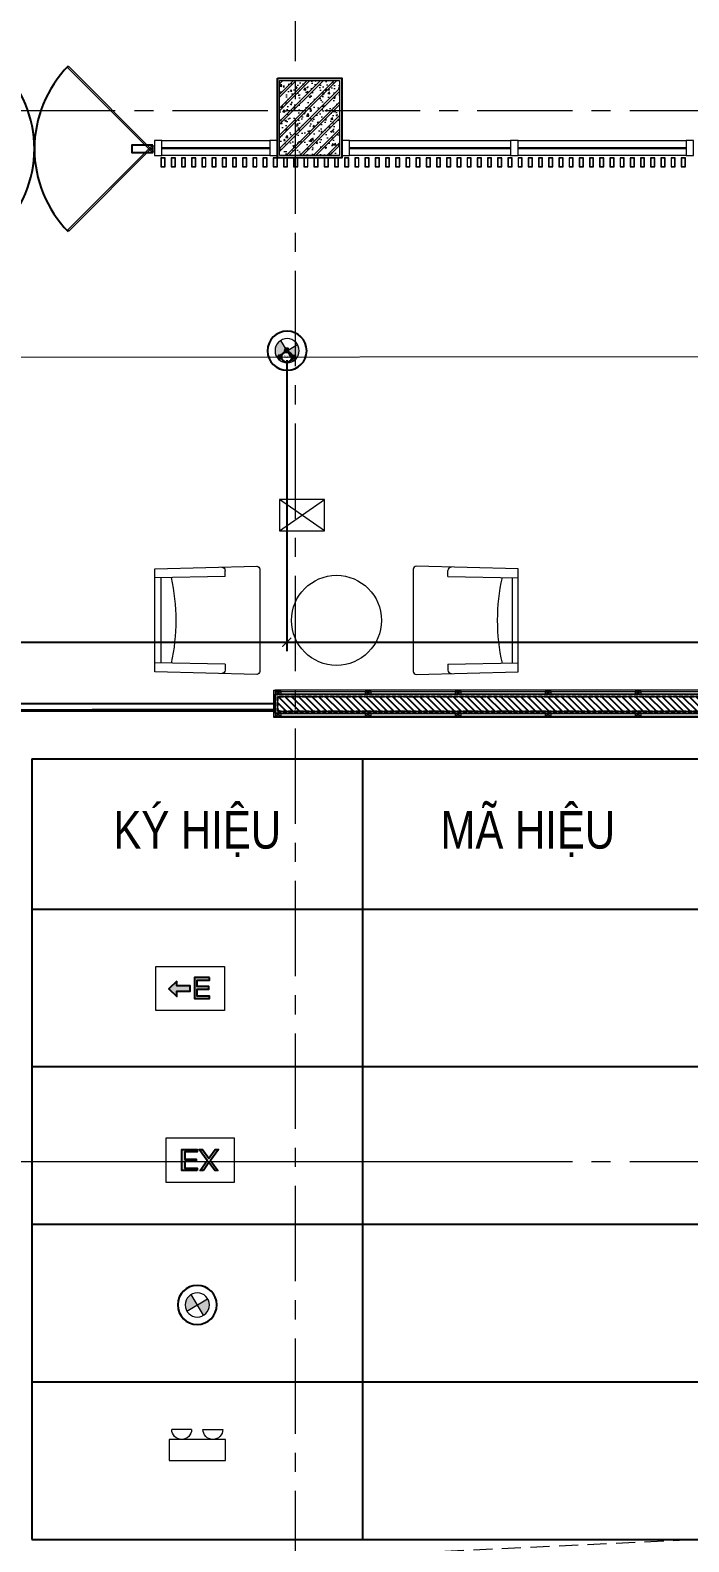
# Model space of a CAD drawing. Header units: millimetres. Extents: x -343543 to 400519, y -115663 to 104219.
# Drawn here: x -166901 to -162511, y -49534 to -39465 of the extents above; entities that cross this region are included whole.
import ezdxf
from ezdxf.xclip import XClip

# ---------------------------------------------------------------- set-up
doc = ezdxf.new("R2010")
doc.units = ezdxf.units.MM
doc.header["$XCLIPFRAME"] = 0
for name, pattern in [('XREF MAT BANG TUONG XAY$0$01.Xref _MB T2-Mai$0$$0$HIDDEN', [9.525, 6.35, -3.175]), ('XREF MAT BANG TUONG XAY$0$01.Xref _MB T2-Mai$0$HIDDEN', [9.525, 6.35, -3.175]), ('XREF MAT BANG TUONG XAY$0$CENTER', [50.8, 31.75, -6.35, 6.35, -6.35]), ('XREF MAT BANG TUONG XAY$0$HIDDEN', [0.375, 0.25, -0.125])]:
    doc.linetypes.add(name, pattern=pattern)
doc.layers.get('0').update_dxf_attribs({"color": 231, "lineweight": 0})
doc.layers.get('DefPoints').update_dxf_attribs({"color": 191})
for name, color, linetype, lineweight in [('1-INNO-E-Emergency', 1, 'EME', 5), ('A-PATT', 252, 'Continuous', 9), ('A-SYMBOLS', 10, 'Continuous', 13), ('E-Emergency', 1, 'EME', 5), ('E-EX', 3, 'Continuous', 25), ('kata_dim', 231, 'Continuous', 0), ('SME-E-COND-LTG', 51, 'Continuous', 18), ('TEXT DIEN', 3, 'Continuous', 18), ('XREF MAT BANG TUONG XAY$0$$0$A-FINE', 8, 'Continuous', 25), ('XREF MAT BANG TUONG XAY$0$01.Xref _MB T1$0$A-WALL-INT', 8, 'Continuous', 9), ('XREF MAT BANG TUONG XAY$0$01.Xref _MB T2-Mai$0$$0$A-DOOR', 8, 'Continuous', 9), ('XREF MAT BANG TUONG XAY$0$01.Xref _MB T2-Mai$0$$0$A-HIDD', 8, 'XREF MAT BANG TUONG XAY$0$01.Xref _MB T2-Mai$0$$0$HIDDEN', 9), ('XREF MAT BANG TUONG XAY$0$01.Xref _MB T2-Mai$0$A-HIDD', 8, 'XREF MAT BANG TUONG XAY$0$01.Xref _MB T2-Mai$0$HIDDEN', 9), ('XREF MAT BANG TUONG XAY$0$A-GRID', 8, 'XREF MAT BANG TUONG XAY$0$CENTER', 15), ('XREF MAT BANG TUONG XAY$0$A-WALL-INT', 8, 'Continuous', 9), ('XREF MAT BANG TUONG XAY$0$xref_IKIGAI_Cot$0$A-FNSH', 8, 'Continuous', 9), ('XREF MAT BANG TUONG XAY$0$xref_IKIGAI_Cot$0$A-PATT', 8, 'Continuous', 5)]:
    doc.layers.add(name, color=color, linetype=linetype, lineweight=lineweight)
for name, color, linetype in [('A-TEXT', 255, 'Continuous'), ('XREF MAT BANG TUONG XAY$0$A-FNSH', 8, 'Continuous'), ('XREF MAT BANG TUONG XAY$0$A-FURN', 8, 'Continuous'), ('XREF MAT BANG TUONG XAY$0$A-HIDD', 8, 'XREF MAT BANG TUONG XAY$0$HIDDEN'), ('XREF MAT BANG TUONG XAY$0$A-PATT', 8, 'Continuous'), ('ống ghen', 6, 'Continuous')]:
    doc.layers.add(name, color=color, linetype=linetype)
doc.styles.add('ROMANS1', font='vntimeh.shx', dxfattribs={"width": 0.8, "bigfont": 'bigfont.shx'})
doc.styles.add('ROMANSssss', font='vntimeh.shx', dxfattribs={"width": 0.7})
doc.styles.add('SM-DIMTEXT', font='SME.shx', dxfattribs={"width": 0.7})
doc.styles.add('VTK_Arial', font='arial.ttf', dxfattribs={"width": 0.8})
doc.linetypes.add('EME', pattern='A,2463.214661,-165.6529,["E",ROMANSssss,S=300,R=360,X=0,Y=-153.361507],-321.423057,2528.257516', length=5478.548134)
doc.dimstyles.new('SDIM-100', dxfattribs={"dimscale": 100, "dimtxt": 2, "dimasz": 0.6, "dimexe": 0.6, "dimexo": 0.2, "dimgap": 0.5, "dimtad": 1, "dimdec": 0, "dimzin": 12, "dimtxsty": 'SM-DIMTEXT', "dimblk": 'ARCHTICK', "dimblk1": 'ARCHTICK', "dimblk2": 'ARCHTICK', "dimcen": 0.12, "dimdle": 0.6, "dimclrd": 7, "dimclre": 8, "dimadec": 0, "dimazin": 3, "dimtfac": 2, "dimtix": 1, "dimtmove": 1, "dimatfit": 3, "dimfxl": 1, "dimtzin": 0, "dimarcsym": 1})

# ---------------------------------------------------------------- blocks, each defined once
blk = doc.blocks.new('XREF MAT BANG TUONG XAY$0$xref_IKIGAI_Cot')
at = {"layer": 'XREF MAT BANG TUONG XAY$0$xref_IKIGAI_Cot$0$A-PATT'}
h = blk.add_hatch(dxfattribs=at)
h.set_pattern_fill('BT-01', color=8, scale=15, pattern_type=2)
h.set_pattern_definition([(50, (180, 280), (107.58903, -9.41282), [11.25, -123.75]), (355, (180, 280), (-20.8127, 112.82882), [9, -99]), (100.4514, (188.97, 279.22), (86.7764, 103.41593), [9.56103, -105.17132]), (46.1842, (180, 310), (160.08616, -24.82785), [16.875, -185.625]), (96.6356, (193.34, 307.93), (140.1994, 146.1177), [14.34154, -157.75695]), (351.1842, (180, 310), (140.1993, 146.1178), [13.5, -148.5]), (21, (195, 302.5), (89.53606, -60.39283), [11.25, -123.75]), (326, (195, 302.5), (36.4973, 108.7725), [9, -99]), (71.4514, (202.46, 297.47), (126.0334, 48.37957), [9.56103, -105.17132]), (37.5, (180, 280), (1.823978, 49.934078), [0, -97.8, 0, -100.5, 0, -99.375]), (7.5, (180, 280), (39.46043, 59.16176), [0, -57.3, 0, -95.55, 0, -37.875]), (327.5, (146.55, 280), (80.073365, -3.38323), [0, -37.5, 0, -117, 0, -155.25]), (317.5, (131.55, 280), (87.47793, 15.01575), [0, -48.75, 0, -77.7, 0, -110.25]), (45, (180, 280), (-45.07806, 45.07806), []), (45, (180, 298.375), (-45.07806, 45.07806), [])])
h.paths.add_polyline_path([(16095, -39800), (16495, -39800), (16495, -40300), (16095, -40300)])
at = {"layer": 'XREF MAT BANG TUONG XAY$0$A-GRID', "color": 8, "ltscale": 20}
for points in [[(16200, -53895), (16200, -27358.3)], [(-2907.5, -40000), (42750, -40000)], [(-2907.5, -44000), (42750, -44000)], [(-2907.5, -47000), (42750, -47000)]]:
    blk.add_lwpolyline(points, dxfattribs=at)
at = {"layer": 'XREF MAT BANG TUONG XAY$0$xref_IKIGAI_Cot$0$A-FNSH', "color": 8}
for p, q in [((16095, -42800), (16395, -42590)), ((16395, -42800), (16095, -42590))]:
    blk.add_line(p, q, dxfattribs=at)
for points in [[(16095, -39800), (16495, -39800), (16495, -40300), (16095, -40300)], [(16095, -42800), (16395, -42800), (16395, -42590), (16095, -42590)]]:
    blk.add_lwpolyline(points, close=True, dxfattribs=at)
blk = doc.blocks.new('XREF MAT BANG TUONG XAY$0$NDFGNBV')
at = {"layer": 'XREF MAT BANG TUONG XAY$0$01.Xref _MB T1$0$A-WALL-INT', "color": 8}
blk.add_lwpolyline([(-20, -10), (20, -10), (20, 10), (-20, 10)], close=True, dxfattribs=at)
for points in [[(-20, 10), (20, -10)], [(20, 10), (-20, -10)]]:
    blk.add_lwpolyline(points, dxfattribs=at)
blk = doc.blocks.new('XREF MAT BANG TUONG XAY$0$nnnbvnfg')
at = {"layer": 'XREF MAT BANG TUONG XAY$0$01.Xref _MB T1$0$A-WALL-INT', "color": 8}
for points in [[(-14, -30), (14, -30), (14, 30), (-14, 30)], [(-12, -28), (12, -28), (12, 28), (-12, 28)]]:
    blk.add_lwpolyline(points, close=True, dxfattribs=at)
blk = doc.blocks.new('XREF MAT BANG TUONG XAY$0$nnrgnbnnrg')
at = {"layer": 'XREF MAT BANG TUONG XAY$0$01.Xref _MB T2-Mai$0$$0$A-DOOR', "color": 8}
for points in [[(-781, -163), (-215, 403), (-208, 396), (-774, -170)], [(809, -163), (243, 403), (236, 396), (802, -170)], [(-5636, -190), (-5586, -190), (-5586, -90), (-5636, -90)], [(-5586, -90), (-4436, -90), (-4436, -190), (-5586, -190)], [(-4436, -190), (-4386, -190), (-4386, -90), (-4436, -90)], [(-4386, -90), (-3236, -90), (-3236, -190), (-4386, -190)], [(-3236, -190), (-3186, -190), (-3186, -90), (-3236, -90)], [(-3186, -90), (-2036, -90), (-2036, -190), (-3186, -190)], [(-2036, -190), (-1986, -190), (-1986, -90), (-2036, -90)], [(-1986, -90), (-836, -90), (-836, -190), (-1986, -190)], [(-836, -190), (-786, -190), (-786, -90), (-836, -90)], [(814, -190), (864, -190), (864, -90), (814, -90)], [(864, -90), (1584, -90), (1584, -190), (864, -190)], [(1584, -190), (1634, -190), (1634, -90), (1584, -90)], [(-5586, -135), (-4436, -135), (-4436, -145), (-5586, -145)], [(-4386, -135), (-3236, -135), (-3236, -145), (-4386, -145)], [(-3186, -135), (-2036, -135), (-2036, -145), (-3186, -145)], [(-1986, -135), (-836, -135), (-836, -145), (-1986, -145)], [(-781, -127), (-215, -693), (-208, -686), (-774, -120)], [(809, -127), (243, -693), (236, -686), (802, -120)], [(864, -135), (1584, -135), (1584, -145), (864, -145)]]:
    blk.add_lwpolyline(points, close=True, dxfattribs=at)
at = {"layer": 'XREF MAT BANG TUONG XAY$0$A-FURN', "color": 8}
for points in [[(-776, -120), (-635, -120), (-635, -170), (-776, -170)], [(804, -120), (664, -120), (664, -170), (804, -170)]]:
    blk.add_lwpolyline(points, close=True, dxfattribs=at)
blk.add_circle((-756, -145), 10, dxfattribs=at)
for centre, start, end in [((-786, -150), 0.3581, 44.092), ((814, -150), 135.908, 179.6419), ((-786, -140), 315.908, 359.6419), ((814, -140), 180.3581, 224.092)]:
    blk.add_arc(centre, 800, start, end, dxfattribs=at)
blk = doc.blocks.new('*U261')
at = {"layer": 'XREF MAT BANG TUONG XAY$0$A-PATT'}
h = blk.add_hatch(dxfattribs=at)
h.set_pattern_fill('ANSI31', color=8, scale=10)
h.set_pattern_definition([(45, (43286.782, -11178.564), (-22.45064, 22.45064), [])])
h.paths.add_polyline_path([(-39, 48), (7801, 48), (7801, -48), (-39, -48)])
at = {"layer": 'XREF MAT BANG TUONG XAY$0$A-WALL-INT', "color": 8}
blk.add_lwpolyline([(-39, 48), (7801, 48), (7801, -48), (-39, -48)], close=True, dxfattribs=at)
blk = doc.blocks.new('XREF MAT BANG NOI THAT$0$YLD.Studio-05-90')
at = {"color": 8}
for p, q in [((-293, 231), (-284, 700)), ((-285, 659), (285, 659)), ((292, 231), (284, 700)), ((-293, 231), (-333, 231)), ((292, 231), (332, 231))]:
    blk.add_line(p, q, dxfattribs=at)
blk.add_lwpolyline([(-340, 0), (340, 0, 0.420818), (360, 20), (344, 700), (-344, 700), (-360, 20, 0.420818)], format="xyb", close=True, dxfattribs=at)
for centre, radius, start, end in [((0, 1880), 1320, 257.4725, 282.5152), ((-332, 253), 22.1, 178.8252, 267.0109), ((331, 253), 22.1, 272.9891, 1.1748)]:
    blk.add_arc(centre, radius, start, end, dxfattribs=at)
blk = doc.blocks.new('XREF MAT BANG NOI THAT')
at = {"color": 8}
blk.add_circle((16474, -43396), 300, dxfattribs=at)
at = {"color": 8, "xscale": -1.000000000000001, "rotation": 90}
blk.add_blockref('XREF MAT BANG NOI THAT$0$YLD.Studio-05-90', (15963, -43396), dxfattribs=at)
at = {"color": 8, "rotation": 270}
blk.add_blockref('XREF MAT BANG NOI THAT$0$YLD.Studio-05-90', (16986, -43396), dxfattribs=at)
blk = doc.blocks.new('01.Xref _MB T1')
at = {"layer": 'XREF MAT BANG TUONG XAY$0$$0$A-FINE', "color": 8, "elevation": 0}
blk.add_lwpolyline([(16055.98893, -43990.36564), (9994.98882, -44000.00001), (9994.98844, -42880.00008), (8894.99041, -42880.00008), (8894.98882, -43685.00003)], dxfattribs=at)
at = {"layer": 'XREF MAT BANG TUONG XAY$0$01.Xref _MB T1$0$A-WALL-INT', "color": 8}
for points in [[(16055.9994, -44044.00001), (16055.9994, -43861.00001), (16064.9994, -43861.00001), (16064.9994, -44044.00001)], [(16064.9994, -43870.00001), (23934.99202, -43870.00001), (23934.99202, -43861.00001), (16064.9994, -43861.00001)], [(16064.9994, -44035.00001), (23934.99202, -44035.00001), (23934.99202, -44044.00001), (16064.9994, -44044.00001)]]:
    blk.add_lwpolyline(points, close=True, dxfattribs=at)
at = {"layer": 'XREF MAT BANG TUONG XAY$0$01.Xref _MB T2-Mai$0$$0$A-DOOR', "color": 8}
for points in [[(16509.99078, -40300.00001), (16559.99078, -40300.00001), (16559.99078, -40200.00001), (16509.99078, -40200.00001)], [(16559.99078, -40200.00001), (17634.99078, -40200.00001), (17634.99078, -40300.00001), (16559.99078, -40300.00001)], [(16559.99078, -40245.00001), (17634.99078, -40245.00001), (17634.99078, -40255.00001), (16559.99078, -40255.00001)], [(17634.99078, -40300.00001), (17684.99078, -40300.00001), (17684.99078, -40200.00001), (17634.99078, -40200.00001)], [(17684.99078, -40200.00001), (18804.99078, -40200.00001), (18804.99078, -40300.00001), (17684.99078, -40300.00001)], [(17684.99078, -40245.00001), (18804.99078, -40245.00001), (18804.99078, -40255.00001), (17684.99078, -40255.00001)], [(18804.99078, -40300.00001), (18854.99078, -40300.00001), (18854.99078, -40200.00001), (18804.99078, -40200.00001)]]:
    blk.add_lwpolyline(points, close=True, dxfattribs=at)
at = {"layer": 'XREF MAT BANG TUONG XAY$0$01.Xref _MB T2-Mai$0$$0$A-HIDD', "color": 8, "ltscale": 20}
blk.add_lwpolyline([(8633.32078, -49999.99995), (28100.18118, -49083.66006), (31366.67167, -46045.00084)], dxfattribs=at)
at = {"layer": 'XREF MAT BANG TUONG XAY$0$01.Xref _MB T2-Mai$0$A-HIDD', "color": 8, "ltscale": 500}
blk.add_lwpolyline([(0.00011, -47000.00005), (39999.99073, -47000.00005), (39999.99073, -30600.00246), (0.00011, -30600.00246)], close=True, dxfattribs=at)
at = {"layer": 'XREF MAT BANG TUONG XAY$0$A-FNSH', "color": 8}
blk.add_lwpolyline([(16079.99078, -39785.00001), (16509.99078, -39785.00001), (16509.99078, -40315.00001), (16079.99078, -40315.00001)], close=True, dxfattribs=at)
at = {"layer": 'XREF MAT BANG TUONG XAY$0$A-FURN', "color": 8}
blk.add_lwpolyline([(16064.9994, -44015.00001), (23934.99202, -44015.00001), (23934.99202, -43890.00001), (16064.9994, -43890.00001)], close=True, dxfattribs=at)
at = {"layer": 'XREF MAT BANG TUONG XAY$0$A-FURN', "color": 8, "elevation": 0}
blk.add_lwpolyline([(16064.9994, -44000.00055), (9994.99073, -44000.00055), (9994.99073, -43950.00055), (16055.9994, -43950.00055), (16055.9994, -44000.00055)], dxfattribs=at)
at = {"layer": 'XREF MAT BANG TUONG XAY$0$A-HIDD', "color": 8, "ltscale": 100}
blk.add_lwpolyline([(16079.9994, -44000.00001), (23919.99202, -44000.00001), (23919.99202, -43905.00001), (16079.9994, -43905.00001)], close=True, dxfattribs=at)
at = {"color": 8}
ref = blk.add_blockref('XREF MAT BANG TUONG XAY$0$xref_IKIGAI_Cot', (-0.00927, -0.00001), dxfattribs=at)
XClip(ref).set_block_clipping_path([(-5181.1494167775, -58156.1251844964), (44638.3275875031, -24933.2650512661)])
at = {"layer": 'XREF MAT BANG TUONG XAY$0$A-FURN', "color": 8}
for name, p in [('XREF MAT BANG TUONG XAY$0$nnrgnbnnrg', (14445.81833, -40110.00001)), ('XREF MAT BANG TUONG XAY$0$nnnbvnfg', (15317.99078, -40345.00001)), ('XREF MAT BANG TUONG XAY$0$nnnbvnfg', (15385.99078, -40345.00001)), ('XREF MAT BANG TUONG XAY$0$nnnbvnfg', (15453.99078, -40345.00001)), ('XREF MAT BANG TUONG XAY$0$nnnbvnfg', (15521.99078, -40345.00001)), ('XREF MAT BANG TUONG XAY$0$nnnbvnfg', (15589.99078, -40345.00001)), ('XREF MAT BANG TUONG XAY$0$nnnbvnfg', (15657.99078, -40345.00001)), ('XREF MAT BANG TUONG XAY$0$nnnbvnfg', (15725.99078, -40345.00001)), ('XREF MAT BANG TUONG XAY$0$nnnbvnfg', (15793.99078, -40345.00001)), ('XREF MAT BANG TUONG XAY$0$nnnbvnfg', (15861.99078, -40345.00001)), ('XREF MAT BANG TUONG XAY$0$nnnbvnfg', (15929.99078, -40345.00001)), ('XREF MAT BANG TUONG XAY$0$nnnbvnfg', (15997.99078, -40345.00001)), ('XREF MAT BANG TUONG XAY$0$nnnbvnfg', (16065.99078, -40345.00001)), ('XREF MAT BANG TUONG XAY$0$nnnbvnfg', (16133.99078, -40345.00001)), ('XREF MAT BANG TUONG XAY$0$nnnbvnfg', (16201.99078, -40345.00001)), ('XREF MAT BANG TUONG XAY$0$nnnbvnfg', (16269.99078, -40345.00001)), ('XREF MAT BANG TUONG XAY$0$nnnbvnfg', (16337.99078, -40345.00001)), ('XREF MAT BANG TUONG XAY$0$nnnbvnfg', (16405.99078, -40345.00001)), ('XREF MAT BANG TUONG XAY$0$nnnbvnfg', (16473.99078, -40345.00001)), ('XREF MAT BANG TUONG XAY$0$nnnbvnfg', (16541.99078, -40345.00001)), ('XREF MAT BANG TUONG XAY$0$nnnbvnfg', (16609.99078, -40345.00001)), ('XREF MAT BANG TUONG XAY$0$nnnbvnfg', (16677.99078, -40345.00001)), ('XREF MAT BANG TUONG XAY$0$nnnbvnfg', (16745.99078, -40345.00001)), ('XREF MAT BANG TUONG XAY$0$nnnbvnfg', (16813.99078, -40345.00001)), ('XREF MAT BANG TUONG XAY$0$nnnbvnfg', (16881.99078, -40345.00001)), ('XREF MAT BANG TUONG XAY$0$nnnbvnfg', (16949.99078, -40345.00001)), ('XREF MAT BANG TUONG XAY$0$nnnbvnfg', (17017.99078, -40345.00001)), ('XREF MAT BANG TUONG XAY$0$nnnbvnfg', (17085.99078, -40345.00001)), ('XREF MAT BANG TUONG XAY$0$nnnbvnfg', (17153.99078, -40345.00001)), ('XREF MAT BANG TUONG XAY$0$nnnbvnfg', (17221.99078, -40345.00001)), ('XREF MAT BANG TUONG XAY$0$nnnbvnfg', (17289.99078, -40345.00001)), ('XREF MAT BANG TUONG XAY$0$nnnbvnfg', (17357.99078, -40345.00001)), ('XREF MAT BANG TUONG XAY$0$nnnbvnfg', (17425.99078, -40345.00001)), ('XREF MAT BANG TUONG XAY$0$nnnbvnfg', (17493.99078, -40345.00001)), ('XREF MAT BANG TUONG XAY$0$nnnbvnfg', (17561.99078, -40345.00001)), ('XREF MAT BANG TUONG XAY$0$nnnbvnfg', (17629.99078, -40345.00001)), ('XREF MAT BANG TUONG XAY$0$nnnbvnfg', (17697.99078, -40345.00001)), ('XREF MAT BANG TUONG XAY$0$nnnbvnfg', (17765.99078, -40345.00001)), ('XREF MAT BANG TUONG XAY$0$nnnbvnfg', (17765.99078, -40345.00001)), ('XREF MAT BANG TUONG XAY$0$nnnbvnfg', (17833.99078, -40345.00001)), ('XREF MAT BANG TUONG XAY$0$nnnbvnfg', (17901.99078, -40345.00001)), ('XREF MAT BANG TUONG XAY$0$nnnbvnfg', (17969.99078, -40345.00001)), ('XREF MAT BANG TUONG XAY$0$nnnbvnfg', (18037.99078, -40345.00001)), ('XREF MAT BANG TUONG XAY$0$nnnbvnfg', (18105.99078, -40345.00001)), ('XREF MAT BANG TUONG XAY$0$nnnbvnfg', (18173.99078, -40345.00001)), ('XREF MAT BANG TUONG XAY$0$nnnbvnfg', (18241.99078, -40345.00001)), ('XREF MAT BANG TUONG XAY$0$nnnbvnfg', (18309.99078, -40345.00001)), ('XREF MAT BANG TUONG XAY$0$nnnbvnfg', (18377.99078, -40345.00001)), ('XREF MAT BANG TUONG XAY$0$nnnbvnfg', (18445.99078, -40345.00001)), ('XREF MAT BANG TUONG XAY$0$nnnbvnfg', (18513.99078, -40345.00001)), ('XREF MAT BANG TUONG XAY$0$nnnbvnfg', (18581.99078, -40345.00001)), ('XREF MAT BANG TUONG XAY$0$nnnbvnfg', (18649.99078, -40345.00001)), ('XREF MAT BANG TUONG XAY$0$nnnbvnfg', (18717.99078, -40345.00001)), ('XREF MAT BANG TUONG XAY$0$nnnbvnfg', (18785.99078, -40345.00001)), ('XREF MAT BANG TUONG XAY$0$NDFGNBV', (16084.9994, -43880.00001)), ('XREF MAT BANG TUONG XAY$0$NDFGNBV', (16684.9994, -43880.00001)), ('XREF MAT BANG TUONG XAY$0$NDFGNBV', (17284.9994, -43880.00001)), ('XREF MAT BANG TUONG XAY$0$NDFGNBV', (17884.9994, -43880.00001)), ('XREF MAT BANG TUONG XAY$0$NDFGNBV', (18484.9994, -43880.00001)), ('XREF MAT BANG TUONG XAY$0$NDFGNBV', (16084.9994, -44025.00001)), ('XREF MAT BANG TUONG XAY$0$NDFGNBV', (16684.9994, -44025.00001)), ('XREF MAT BANG TUONG XAY$0$NDFGNBV', (17284.9994, -44025.00001)), ('XREF MAT BANG TUONG XAY$0$NDFGNBV', (17884.9994, -44025.00001)), ('XREF MAT BANG TUONG XAY$0$NDFGNBV', (18484.9994, -44025.00001))]:
    blk.add_blockref(name, p, dxfattribs=at)
at = {"layer": 'XREF MAT BANG TUONG XAY$0$A-FURN', "color": 8, "xscale": -1}
blk.add_blockref('*U261', (23881.29371, -43952.50001), dxfattribs=at)
at = {"layer": 'A-PATT', "color": 8}
blk.add_blockref('XREF MAT BANG NOI THAT', (0, 0), dxfattribs=at)
blk = doc.blocks.new('den mat ech')
at = {"layer": 'E-Emergency'}
for p, q in [((-75, 416), (-341, 416)), ((75, 416), (341, 416))]:
    blk.add_line(p, q, dxfattribs=at)
at = {"layer": 'E-Emergency', "flags": 128}
blk.add_lwpolyline([(-375, 283), (375, 283), (375, 0), (-375, 0)], close=True, dxfattribs=at)
at = {"layer": 'E-Emergency'}
for centre in [(-208, 416), (208, 416)]:
    blk.add_arc(centre, 133, 180, 0, dxfattribs=at)
blk = doc.blocks.new('Den downligh su co')
at = {"layer": '1-INNO-E-Emergency'}
h = blk.add_hatch(color=1, dxfattribs=at)
h.dxf.hatch_style = 1
h.paths.add_polyline_path([(-51.3, 51.3), (0, 0), (51.3, 51.3, 0.414214)])
h.paths.add_polyline_path([(0, 0), (-51.3, -51.3, 0.414214), (51.3, -51.3)])
at = {"layer": '1-INNO-E-Emergency', "color": 1}
for points in [[(-51.3, 51.3), (51.3, -51.3)], [(-51.3, -51.3), (51.3, 51.3)]]:
    blk.add_lwpolyline(points, dxfattribs=at)
blk.add_circle((0, 0), 72.5, dxfattribs=at)
at = {"layer": 'DefPoints', "ltscale": 5}
blk.add_circle((0, 0), 117.2, dxfattribs=at)
blk = doc.blocks.new('ĐÈN EXIT CHỈ HƯỚNG')
at = {"lineweight": 9}
h = blk.add_hatch(color=256, dxfattribs=at)
h.paths.add_polyline_path([(-17.9, -64.8), (78.3, -64.8), (78.3, -49.1), (-0.3, -49.1), (-0.3, -8.2), (73.3, -8.2), (73.3, 7.3), (-0.3, 7.3), (-0.3, 52.7), (78.3, 52.7), (78.3, 68.3), (-17.9, 68.3)])
h.paths.add_polyline_path([(-130.5, -43.1), (-130.6, -12.8), (-44.6, -12.8), (-44.6, 21.7), (-130.6, 21.7), (-130.6, 55.2), (-179.6, 6.1)])
blk.add_line((-44.6, 21.7), (-44.6, -12.8))
at = {"lineweight": 15, "flags": 128}
blk.add_lwpolyline([(173.2, -135.6), (173.2, 144.4), (-262.4, 144.4), (-262.4, -135.6)], close=True, dxfattribs=at)
at = {"flags": 128}
for points in [[(-130.6, -43), (-179.6, 6.1), (-130.6, 55.2), (-130.6, 21.7), (-44.6, 21.7), (-44.6, -12.8), (-130.6, -12.8)], [(78.3, -64.8), (-17.9, -64.8), (-17.9, 68.3), (78.3, 68.3), (78.3, 52.7), (-0.3, 52.7), (-0.3, 7.3), (73.3, 7.3), (73.3, -8.2), (-0.3, -8.2), (-0.3, -49.1), (78.3, -49.1)]]:
    blk.add_lwpolyline(points, close=True, dxfattribs=at)
blk = doc.blocks.new('KH VIDIFI NHA XE_dwg_KH VIDIFI NHA XE_dwg_INNO_E_ĐÈN_EXIT THOÁT HIỂM1 - ELC_EmergencyExit-1904534-MẶT BẰNG ĐÈN EXIT_ SỰ CỐ TẦNG HẦM-2156726-DANH MỤC KÝ HIỆU SỬ DỤNG TRONG BẢN VẼ-2855094-KÍ HIỆU BẢN VẼ')
h = blk.add_hatch(color=256)
h.paths.add_polyline_path([(-75.1, 122.5), (-0.9, 122.5), (-0.9, 110.4), (-61.5, 110.4), (-61.5, 78.8), (-4.8, 78.8), (-4.8, 66.9), (-61.6, 66.9), (-61.6, 31.8), (-0.9, 31.8), (-0.9, 19.8), (-75.1, 19.8)], flags=0)
h.paths.add_polyline_path([(30.4, 122.5), (57.3, 84.1), (86.1, 122.3), (100.8, 122.3), (65.1, 73.9), (103.8, 19.8), (87, 19.8), (56.8, 63), (25.9, 19.8), (9.6, 19.8), (49.3, 73.4), (14.3, 122.5)], flags=0)
at = {"lineweight": 15, "flags": 128}
blk.add_lwpolyline([(181.7, 180.1), (181.7, -35.9), (-154.3, -35.9), (-154.3, 180.1)], close=True, dxfattribs=at)
at = {"flags": 128}
for points in [[(-0.9, 122.5), (-75.1, 122.5), (-75.1, 19.8), (-0.9, 19.8), (-0.9, 31.8), (-61.6, 31.8), (-61.6, 66.9), (-4.8, 66.9), (-4.8, 78.8), (-61.5, 78.8), (-61.5, 110.4), (-0.9, 110.4)], [(30.4, 122.5), (14.3, 122.5), (49.3, 73.4), (9.6, 19.8), (25.9, 19.8), (56.8, 63), (87, 19.8), (103.8, 19.8), (65.1, 73.9), (100.8, 122.3), (86.1, 122.3), (57.3, 84.1)]]:
    blk.add_lwpolyline(points, close=True, dxfattribs=at)
blk = doc.blocks.new('c3-20')
at = {"layer": 'ống ghen', "ltscale": 30}
for points in [[(5338960, -3869072), (5338965, -3869054)], [(5338989, -3869072), (5338985, -3869054)], [(5338943, -3869089), (5338925, -3869094)], [(5338943, -3869119), (5338925, -3869114)], [(5339006, -3869089), (5339025, -3869094)], [(5339006, -3869119), (5339025, -3869114)]]:
    blk.add_lwpolyline(points, dxfattribs=at)
for points in [[(5338985, -3869071), (5338985, -3869048), (5338965, -3869048), (5338965, -3869071)], [(5338975, -3869069), (5338975, -3869057), (5338974, -3869057), (5338974, -3869069)], [(5338941, -3869094), (5338919, -3869094), (5338919, -3869114), (5338941, -3869114)], [(5338940, -3869103), (5338928, -3869103), (5338928, -3869105), (5338940, -3869105)], [(5339008, -3869094), (5339031, -3869094), (5339031, -3869114), (5339008, -3869114)], [(5339010, -3869103), (5339022, -3869103), (5339022, -3869105), (5339010, -3869105)]]:
    blk.add_lwpolyline(points, close=True, dxfattribs=at)
blk.add_circle((5338975, -3869104), 35, dxfattribs=at)
at = {"layer": 'TEXT DIEN', "ltscale": 30, "style": 'ROMANS1'}
blk.add_text('D20', height=15, dxfattribs=at).set_placement((5338955, -3869111))
blk = doc.blocks.new('_ArchTick')
at = {"color": 0, "linetype": 'ByBlock', "const_width": 0.15}
blk.add_lwpolyline([(-0.5, -0.5), (0.5, 0.5)], dxfattribs=at)
blk = doc.blocks.new('*D366')
at = {"layer": 'DefPoints', "color": 0, "linetype": 'Continuous', "ltscale": 1000, "transparency": 16777216}
for p in [(-169688, -41321), (-165191, -41642), (-165191, -43542)]:
    blk.add_point(p, dxfattribs=at)
at = {"layer": 'kata_dim', "color": 8, "linetype": 'Continuous', "lineweight": -2, "ltscale": 1000, "transparency": 16777216}
for p, q in [((-169688, -41341), (-169688, -43602)), ((-165191, -41662), (-165191, -43602))]:
    blk.add_line(p, q, dxfattribs=at)
at = {"layer": 'kata_dim', "color": 7, "linetype": 'Continuous', "lineweight": -2, "ltscale": 1000, "transparency": 16777216}
blk.add_line((-169748, -43542), (-165131, -43542), dxfattribs=at)
at = {"layer": 'kata_dim', "color": 7, "linetype": 'Continuous', "lineweight": -2, "ltscale": 1000, "transparency": 16777216, "xscale": 60, "yscale": 60, "zscale": 60, "rotation": 180}
blk.add_blockref('_ArchTick', (-169688, -43542), dxfattribs=at)
at = {"layer": 'kata_dim', "color": 7, "linetype": 'Continuous', "lineweight": -2, "ltscale": 1000, "transparency": 16777216, "xscale": 60, "yscale": 60, "zscale": 60}
blk.add_blockref('_ArchTick', (-165191, -43542), dxfattribs=at)
at = {"layer": 'kata_dim', "color": 0, "linetype": 'Continuous', "ltscale": 1000, "transparency": 16777216, "insert": (-167439, -43392), "char_height": 200, "attachment_point": 5, "style": 'SM-DIMTEXT'}
blk.add_mtext('4497', dxfattribs=at)
blk = doc.blocks.new('*D367')
at = {"layer": 'DefPoints', "color": 0, "linetype": 'Continuous', "ltscale": 1000, "transparency": 16777216}
for p in [(-158378, -41142), (-165191, -41642), (-158378, -43542)]:
    blk.add_point(p, dxfattribs=at)
at = {"layer": 'kata_dim', "color": 8, "linetype": 'Continuous', "lineweight": -2, "ltscale": 1000, "transparency": 16777216}
for p, q in [((-158378, -41162), (-158378, -43602)), ((-165191, -41662), (-165191, -43602))]:
    blk.add_line(p, q, dxfattribs=at)
at = {"layer": 'kata_dim', "color": 7, "linetype": 'Continuous', "lineweight": -2, "ltscale": 1000, "transparency": 16777216}
blk.add_line((-165251, -43542), (-158318, -43542), dxfattribs=at)
at = {"layer": 'kata_dim', "color": 7, "linetype": 'Continuous', "lineweight": -2, "ltscale": 1000, "transparency": 16777216, "xscale": 60, "yscale": 60, "zscale": 60, "rotation": 180}
blk.add_blockref('_ArchTick', (-165191, -43542), dxfattribs=at)
at = {"layer": 'kata_dim', "color": 7, "linetype": 'Continuous', "lineweight": -2, "ltscale": 1000, "transparency": 16777216, "xscale": 60, "yscale": 60, "zscale": 60}
blk.add_blockref('_ArchTick', (-158378, -43542), dxfattribs=at)
at = {"layer": 'kata_dim', "color": 0, "linetype": 'Continuous', "ltscale": 1000, "transparency": 16777216, "insert": (-161784, -43392), "char_height": 200, "attachment_point": 5, "style": 'SM-DIMTEXT'}
blk.add_mtext('6813', dxfattribs=at)

msp = doc.modelspace()

# ---------------------------------------------------------------- block references
at = {"layer": 'A-SYMBOLS'}
msp.add_blockref('01.Xref _MB T1', (-181333.1, 0), dxfattribs=at)

# ---------------------------------------------------------------- next in the draw order: linework, layer by layer
at = {"layer": 'A-TEXT'}
for p, q in [((-166889.1, -44319.5), (-155704.1, -44319.5)), ((-166889.1, -44319.5), (-166889.1, -49518.8)), ((-164685.6, -44319.5), (-164685.6, -49518.8)), ((-166889.1, -45319.5), (-155704.1, -45319.5)), ((-166889.1, -46369.3), (-155704.1, -46369.3)), ((-166889.1, -47419.2), (-155704.1, -47419.2)), ((-166889.1, -48469), (-155704.1, -48469)), ((-166889.1, -49518.8), (-155704.1, -49518.8))]:
    msp.add_line(p, q, dxfattribs=at)
at = {"layer": 'SME-E-COND-LTG', "color": 1, "linetype": 'Continuous', "ltscale": 1000}
msp.add_line((-171860.2, -41646.9), (-150806.6, -41630.3), dxfattribs=at)

# ---------------------------------------------------------------- next in the draw order: block references
at = {"layer": '1-INNO-E-Emergency', "zscale": 1.112275862068966, "rotation": 255.7726182171235}
for p, xscale, yscale in [((-165188.1, -41600), -1.112275862068966, 1.112275862068966), ((-165787.3, -47956.5), -1.112275862068965, 1.112275862068965)]:
    msp.add_blockref('Den downligh su co', p, dxfattribs=dict(at, xscale=xscale, yscale=yscale))
at = {"layer": 'E-Emergency', "xscale": -0.4999999999999998, "yscale": 0.4999999999999998, "zscale": 0.4999999999999998}
msp.add_blockref('den mat ech', (-165787.3, -48993.9), dxfattribs=at)
at = {"layer": 'E-EX', "color": 3, "true_color": 0x00ff00, "xscale": -1.050000000000056, "yscale": 1.050000000000056, "zscale": 1.050000000000056, "rotation": 180}
msp.add_blockref('ĐÈN EXIT CHỈ HƯỚNG', (-165787.3, -45844.4), dxfattribs=at)
at = {"layer": 'E-EX', "extrusion": (0, 0, -1), "xscale": 1.361250000000002, "yscale": 1.361250000000002, "zscale": 1.361250000000002, "rotation": 180}
msp.add_blockref('KH VIDIFI NHA XE_dwg_KH VIDIFI NHA XE_dwg_INNO_E_ĐÈN_EXIT THOÁT HIỂM1 - ELC_EmergencyExit-1904534-MẶT BẰNG ĐÈN EXIT_ SỰ CỐ TẦNG HẦM-2156726-DANH MỤC KÝ HIỆU SỬ DỤNG TRONG BẢN VẼ-2855094-KÍ HIỆU BẢN VẼ', (165787.3, -46894.2), dxfattribs=at)
at = {"layer": 'TEXT DIEN', "ltscale": 30}
msp.add_blockref('c3-20', (-5504165.3, 3827462.4), dxfattribs=at)

# ---------------------------------------------------------------- next in the draw order: texts
at = {"layer": 'A-TEXT', "char_height": 250, "width": 1803.522, "attachment_point": 5, "style": 'VTK_Arial'}
for s, insert in [('KÝ HIỆU', (-165787.3, -44819.5)), ('MÃ HIỆU', (-163583.8, -44819.5))]:
    msp.add_mtext(s, dxfattribs=dict(at, insert=insert))

# ---------------------------------------------------------------- next in the draw order: dimensions: what is measured, and where the dimension line sits
at = {"layer": 'kata_dim', "linetype": 'Continuous', "ltscale": 1000}
for base, p1, p2, picture, middle in [((-158378.1, -43541.8), (-165190.8, -41641.6), (-158378.1, -41142), '*D367', (-161784.4, -43391.8)), ((-165190.8, -43541.8), (-169688.1, -41321.2), (-165190.8, -41641.6), '*D366', (-167439.4, -43391.8))]:
    dim = msp.add_linear_dim(base=base, p1=p1, p2=p2, dimstyle='SDIM-100', dxfattribs=at)
    dim.commit()
    dim.dimension.update_dxf_attribs({"geometry": picture, "text_midpoint": middle})

doc.saveas('drawing.dxf')
